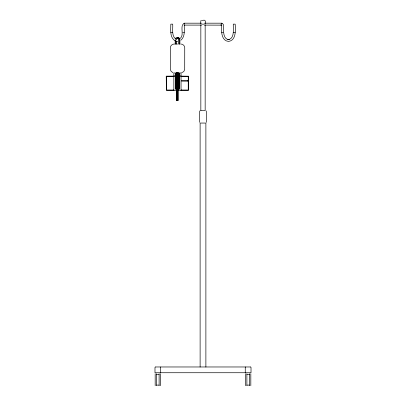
<?xml version="1.0" encoding="UTF-8"?>
<svg xmlns="http://www.w3.org/2000/svg" width="406" height="406" viewBox="0 0 406 406"><rect width="100%" height="100%" fill="white"/><g stroke="black" fill="none" stroke-linecap="round" stroke-linejoin="round"><path stroke-width="0.61" d="M175.285 38.651C171.484 35.388 173.027 28.79 172.723 24.142L170.804 24.142C170.86 29.628 169.424 38.184 175.696 41.082M221.838 25.806L221.732 26.06C221.25 31.399 221.295 40.691 228.466 41.427C236.424 40.473 235.47 29.78 235.196 24.142L233.277 24.142C233.161 28.999 234.521 37.149 229.613 39.291M179.543 76.693L179.183 89.295L175.702 89.295L175.341 76.693M201.736 23.183L184.664 23.183C178.818 25.172 185.172 35.439 179.787 38.651M184.162 25.806L184.268 26.06C184.268 30.765 185.055 36.809 180.924 40.179M206.329 122.343L206.36 111.528L206.081 110.853M184.36 24.994L184.126 25.01C185.222 25.187 184.507 24.928 184.664 25.101L201.736 25.101M200.879 20.579L200.6 23.563M199.919 110.853L199.64 111.528L199.671 122.343M221.194 25.01L220.854 24.822L221.509 25.136L204.264 25.101M221.64 24.994L221.123 25.055L221.509 25.136M155.341 366.988L154.985 367.455L154.985 372.733L251.015 372.733L251.015 367.455L250.659 366.988M245.61 366.988L245.254 367.455L245.254 372.733M181.644 72.796L183.786 71.563L184.705 69.527L184.74 47.903C184.791 45.807 182.873 43.949 180.782 44.061M183.969 23.309L184.664 23.183M177.711 41.392L175.864 41.118M228.289 39.539L229.781 39.26M184.491 25.136L184.806 25.01M201.559 20.3L202.553 20.3M203 20.3C205.274 19.473 206.02 21.767 205.4 23.563M204.264 23.183L221.336 23.183C222.792 23.223 223.681 24.73 223.65 26.06C223.533 30.526 222.965 37.484 227.314 39.291M201.909 24.142L204.091 24.142M170.804 32.302L172.723 32.302M182.827 32.302L184.268 32.302M221.732 32.302L223.173 32.302M233.277 32.302L235.196 32.302M174.626 44.061C172.423 43.797 170.271 45.665 170.332 47.903L170.368 69.527L171.129 71.365L172.941 72.664M176.666 44.061L177.534 44.061M176.574 72.872L178.498 72.872M175.042 76.095L166.227 76.161L166.399 90.431L188.587 90.355L188.694 76.211L179.843 76.095M188.247 80.652L181.046 80.652L181.046 76.693L188.247 76.693L188.247 90.015L181.046 90.015M188.247 81.134L181.046 81.134L181.046 90.497M173.839 90.015L166.638 90.015L166.638 76.693L173.839 76.693L173.839 90.497M176.843 100.581L178.011 100.581L177.95 89.295M200.716 110.569L205.162 110.569L205.162 24.771M155.462 366.973L250.538 366.973M156.614 374.296L159.111 374.296M246.889 374.296L249.385 374.296M156.614 385.101L159.111 385.101M246.889 385.101L249.385 385.101M221.336 23.183L222.031 23.309M227.147 39.26L228.639 39.539M160.507 367.039L160.746 372.733M250.822 373.698L250.822 385.7M249.385 373.698L249.385 385.7M246.889 373.698L246.889 385.7M245.447 373.698L245.447 385.7M205.883 367.034L205.883 123.054L200.117 123.054L200.117 367.034M200.838 24.771L200.838 110.569M188.003 80.652L188.003 81.134M181.406 90.015L181.406 90.497M181.046 76.095L181.046 72.973L173.839 72.973L173.839 76.095M179.772 75.491L179.772 76.693M179.579 75.491L179.579 76.693M179.305 75.491L179.305 73.334L175.58 73.334L175.62 75.491M179.234 44.061L179.234 40.219A2.883 2.035 -90 0 0 177.513 37.372A2.883 2.035 -90 0 0 175.26 39.331M179.208 73.349L179.208 86.777M179.132 73.349L179.132 75.491M179.132 76.693L179.132 86.777M179.066 73.349L179.066 75.491M179.066 76.693L179.066 89.295M178.914 73.349L178.914 75.491M178.914 76.693L178.914 86.777M178.782 73.349L178.782 75.491M178.782 76.693L178.782 89.295M178.584 75.491L178.584 76.693M178.305 73.349L178.305 75.491M178.305 76.693L178.305 89.295M178.107 89.295L178.163 90.497M178.016 73.349L178.026 72.872L177.97 73.349M178.051 89.295L178.051 90.497M177.995 75.491L177.995 76.693M177.884 72.872L177.853 75.491M177.853 76.693L177.853 89.295M177.874 90.497L177.909 100.581M177.813 72.872L177.813 73.349M177.808 90.497L177.808 100.581M177.681 72.872L177.711 73.349M177.757 89.295L177.706 100.581L177.676 90.497M177.554 72.872L177.554 73.349M177.574 89.295L177.549 100.581M177.412 72.872L177.412 100.581M177.32 72.872L177.32 73.349M177.3 89.295L177.32 100.581M177.178 90.497L177.178 100.581M177.168 72.872L177.168 73.349M177.133 89.295L177.092 100.581M177.087 72.872L177.072 75.491M177.072 76.693L177.072 89.295M177.046 90.497L177.046 100.581M176.935 72.872L176.97 73.349M176.955 75.491L176.955 76.693M176.98 89.295L176.945 100.581L176.859 89.295M176.828 72.872L176.828 73.349M176.777 89.295L176.777 90.497M176.737 89.295L176.722 90.497M176.656 73.349L176.656 75.491M176.656 76.693L176.656 89.295M176.519 41.316L176.519 44.061L175.159 44.061L175.159 40.219M176.412 75.491L176.412 76.693M176.255 73.349L176.255 75.491M176.255 76.693L176.255 89.295M175.94 73.349L175.94 89.295M175.839 40.767L175.839 44.061M175.788 73.349L175.788 75.491M175.788 76.693L175.788 86.148M175.722 73.349L175.722 75.491M175.722 76.693L175.722 86.148M175.646 76.693L175.62 86.148M175.468 75.491L175.468 76.693M175.184 75.491L175.184 76.693M173.601 90.015L173.601 90.497M160.553 373.698L160.553 385.7M159.111 373.698L159.111 385.7M156.614 373.698L156.614 385.7M155.178 373.698L155.178 385.7M175.986 39.346A1.918 1.36 90 0 1 177.513 38.352A1.918 1.36 90 0 1 178.554 40.219L178.554 44.061L179.914 44.061L179.914 40.219A2.883 2.035 -90 0 0 177.244 37.479M178.295 38.392A1.918 1.36 -90 0 1 178.493 38.509M176.585 39.626A1.918 1.36 -90 0 1 177.661 38.321M176.838 72.973L176.838 73.349L176.838 72.973M179.843 75.491L175.042 75.491L175.042 76.693L179.843 76.693L179.843 75.491"/></g></svg>
